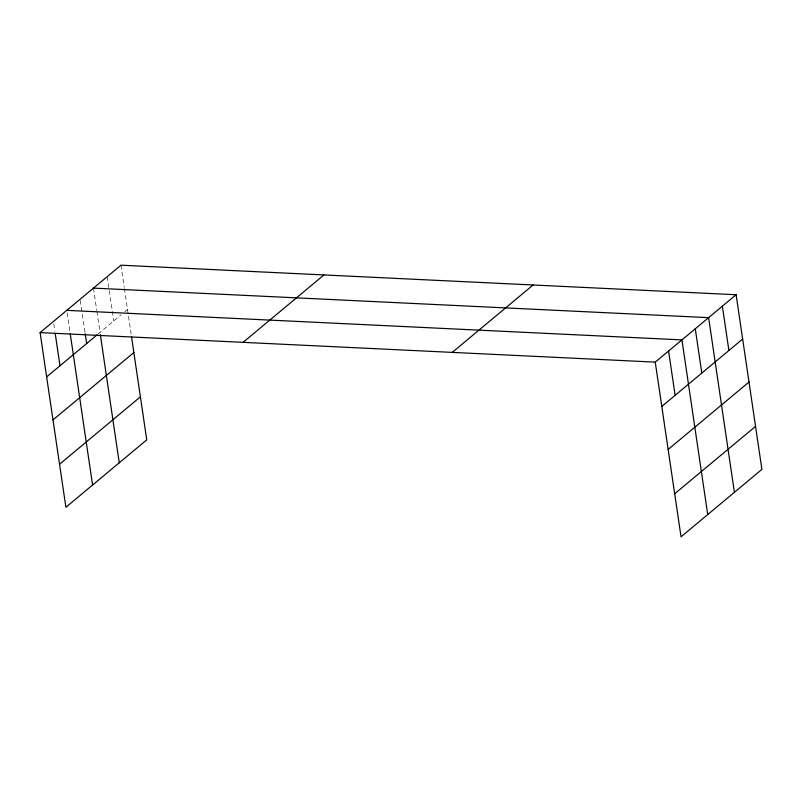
<?xml version="1.0" encoding="UTF-8"?>
<svg xmlns="http://www.w3.org/2000/svg" width="802" height="802" viewBox="0 0 802 802"><rect width="100%" height="100%" fill="white"/><g stroke="black" fill="none" stroke-linecap="round" stroke-linejoin="round"><path stroke-width="0.6" stroke-dasharray="4.01 3.01" d="M98.105 334.003L121.092 314.835M124.751 311.788L127.508 309.492M120.962 265.191L124.23 287.347M124.41 288.57L131.388 335.787M107.217 276.65L113.754 320.95M93.473 288.108L96.741 310.264M96.922 311.487L100.009 332.409M80.31 300.459L85.032 332.459M67.147 312.81L70.055 332.499M53.804 323.938L54.897 331.316"/><path stroke-width="1.2" d="M131.558 336.98L146.756 439.867L65.894 507.265L40.1 332.599L120.962 265.191L736.106 294.735L761.9 469.401L681.038 536.809L655.244 362.133L736.106 294.735M46.646 376.9L97.152 334.795M52.992 419.917L133.854 352.519M59.538 464.248L140.4 396.84M243.096 342.344L323.958 274.936M452.248 352.389L533.109 284.981M661.79 406.434L742.652 339.035M668.136 449.461L748.998 382.053M674.683 493.781L755.544 426.383M93.473 288.108L708.617 317.652L734.411 492.318M66.787 310.354L681.931 339.898L707.725 514.563M40.1 332.599L655.244 362.133M722.361 306.194L728.898 350.494M695.274 328.77L701.81 373.07M668.587 351.015L675.124 395.316M100.36 334.805L119.257 462.784M85.212 333.682L86.666 343.527M70.235 333.732L92.581 485.02M55.258 333.782L59.98 365.772"/></g></svg>
